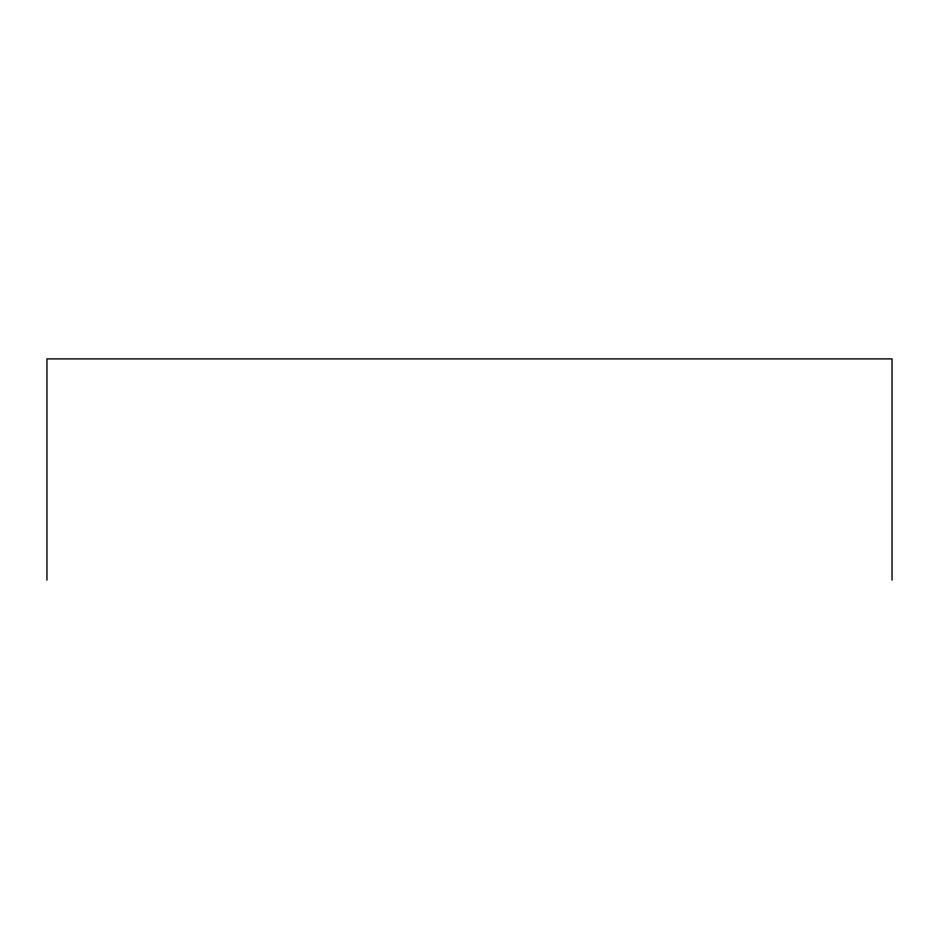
<?xml version="1.0" encoding="UTF-8"?>
<svg xmlns="http://www.w3.org/2000/svg" width="939" height="939" viewBox="0 0 939 939"><rect width="100%" height="100%" fill="white"/><g stroke="black" fill="none" stroke-linecap="round" stroke-linejoin="round"><path stroke-width="1.41" d="M892.05 580.102L892.05 358.898L46.95 358.898L46.95 580.102"/></g></svg>
